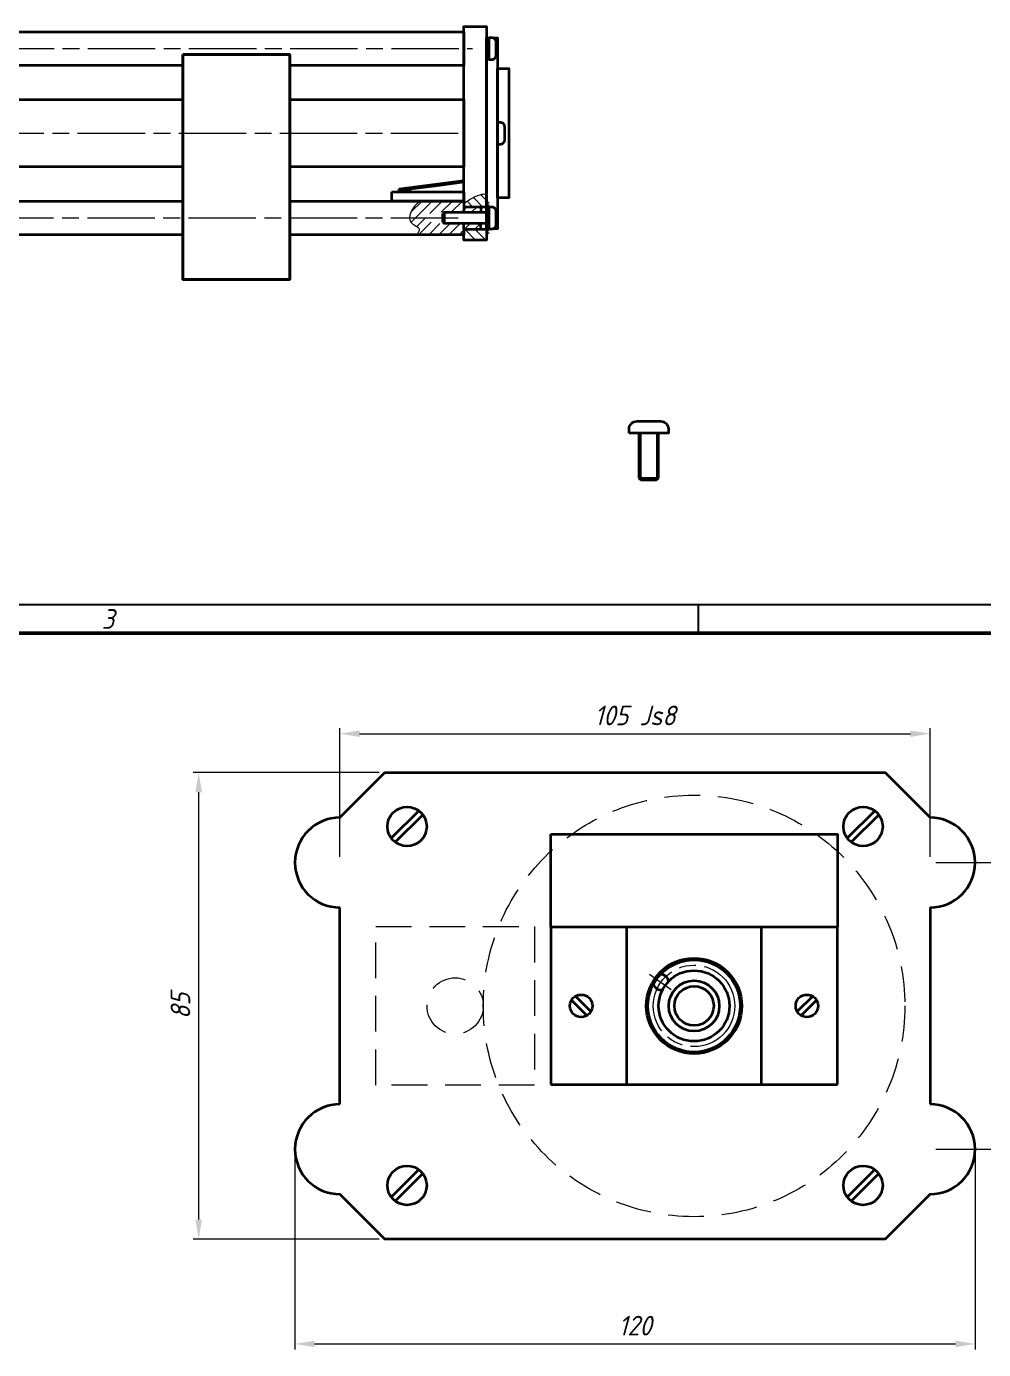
# Model space of a CAD drawing. Header units: millimetres. Extents: x -196 to 2000, y -99 to 952.
# Drawn here: x 301.5 to 471.8, y 461.5 to 696.9 of the extents above; entities that cross this region are included whole.
import ezdxf
from ezdxf.enums import TextEntityAlignment as Align

# ---------------------------------------------------------------- set-up
doc = ezdxf.new("R2010")
doc.units = ezdxf.units.MM
for name, pattern in [('AM_ISO08W050', [18, 12, -1.5, 3, -1.5]), ('AM_ISO08W050x2', [9, 6, -0.75, 1.5, -0.75]), ('HIDDEN', [9.525, 6.35, -3.175])]:
    doc.linetypes.add(name, pattern=pattern)
for name, color, linetype, lineweight in [('AM_4', 3, 'Continuous', 15), ('AM_5', 3, 'Continuous', 15), ('AM_7', 4, 'AM_ISO08W050', 15), ('AM_8', 1, 'Continuous', 15), ('AM_BOR', 7, 'Continuous', 35), ('окружности', 100, 'HIDDEN', 15), ('основные', 7, 'Continuous', 35), ('тонкие', 2, 'Continuous', 15)]:
    doc.layers.add(name, color=color, linetype=linetype, lineweight=lineweight)
doc.styles.add('ACGOSTTS', font='geniso.shx', dxfattribs={"oblique": 15})
doc.styles.get("Standard").update_dxf_attribs({"font": 'geniso.shx', "oblique": 15})
doc.dimstyles.new('AM_GOST$0', dxfattribs={"dimtxt": 3.5, "dimasz": 3.5, "dimexe": 1, "dimexo": 1, "dimgap": 1.5, "dimtad": 1, "dimtoh": 1, "dimtxsty": 'Standard', "dimcen": 0, "dimclrd": 256, "dimclre": 256, "dimclrt": 2, "dimadec": 0, "dimazin": 2, "dimtp": 0.1, "dimtm": 0.1, "dimtfac": 0.71, "dimtmove": 0, "dimatfit": 3, "dimfxl": 1, "dimtolj": 1, "dimlwd": -1, "dimlwe": -1, "dimarcsym": 1})
pattern_1 = [(45, (-154.8573, 302.5446), (-0.8980256, 0.8980256), [])]

# ---------------------------------------------------------------- blocks, each defined once
blk = doc.blocks.new('GOST_A1_LANDSCAPE')
at = {"layer": 'AM_BOR', "color": 1, "lineweight": 25}
for p, q in [((841, 594), (0, 594)), ((421, 594), (421, 589))]:
    blk.add_line(p, q, dxfattribs=at)
at = {"layer": 'AM_BOR', "color": 7, "lineweight": 50}
blk.add_line((836, 589), (20, 589), dxfattribs=at)
at = {"layer": 'AM_BOR', "color": 1, "lineweight": 25, "style": 'ACGOSTTS', "oblique": 15}
blk.add_text('3', height=3.5, dxfattribs=at).set_placement((316, 591.5), align=Align.MIDDLE_CENTER)
blk = doc.blocks.new('*D28')
at = {"layer": 'AM_5', "linetype": 'ByBlock', "transparency": 16777216}
for p, q in [((349.27, 496.16), (349.27, 461.53)), ((470.27, 496.16), (470.27, 461.53)), ((352.77, 462.53), (466.77, 462.53))]:
    blk.add_line(p, q, dxfattribs=at)
at = {"layer": 'AM_5', "transparency": 16777216}
for points in [[(352.77, 463.11), (352.77, 461.95), (349.27, 462.53)], [(466.77, 463.11), (466.77, 461.95), (470.27, 462.53)]]:
    blk.add_solid(points, dxfattribs=at)
at = {"layer": 'Defpoints', "color": 0, "transparency": 16777216}
for p in [(349.27, 497.16), (470.27, 497.16), (470.27, 462.53)]:
    blk.add_point(p, dxfattribs=at)
at = {"layer": 'AM_5', "color": 2, "transparency": 16777216, "insert": (409.77, 465.78), "char_height": 3.5, "attachment_point": 5}
blk.add_mtext('\\A1;120', dxfattribs=at)
blk = doc.blocks.new('*D29')
at = {"layer": 'AM_5', "linetype": 'ByBlock', "transparency": 16777216}
for p, q in [((364.27, 564.16), (331.14, 564.16)), ((332.14, 484.66), (332.14, 560.66)), ((364.27, 481.16), (331.14, 481.16))]:
    blk.add_line(p, q, dxfattribs=at)
at = {"layer": 'AM_5', "transparency": 16777216}
for points in [[(331.56, 560.66), (332.72, 560.66), (332.14, 564.16)], [(331.56, 484.66), (332.72, 484.66), (332.14, 481.16)]]:
    blk.add_solid(points, dxfattribs=at)
at = {"layer": 'Defpoints', "color": 0, "transparency": 16777216}
for p in [(332.14, 564.16), (365.27, 564.16), (365.27, 481.16)]:
    blk.add_point(p, dxfattribs=at)
at = {"layer": 'AM_5', "color": 2, "transparency": 16777216, "insert": (328.89, 522.66), "char_height": 3.5, "attachment_point": 5, "rotation": 90}
blk.add_mtext('\\A1;85', dxfattribs=at)
blk = doc.blocks.new('*D36')
at = {"layer": 'AM_5', "linetype": 'ByBlock', "transparency": 16777216}
for p, q in [((357.27, 549.16), (357.27, 572.09)), ((462.27, 549.16), (462.27, 572.09)), ((360.77, 571.09), (458.77, 571.09))]:
    blk.add_line(p, q, dxfattribs=at)
at = {"layer": 'AM_5', "transparency": 16777216}
for points in [[(360.77, 571.67), (360.77, 570.51), (357.27, 571.09)], [(458.77, 571.67), (458.77, 570.51), (462.27, 571.09)]]:
    blk.add_solid(points, dxfattribs=at)
at = {"layer": 'Defpoints', "color": 0, "transparency": 16777216}
for p in [(462.27, 571.09), (357.27, 548.16), (462.27, 548.16)]:
    blk.add_point(p, dxfattribs=at)
at = {"layer": 'AM_5', "color": 2, "transparency": 16777216, "insert": (409.77, 574.34), "char_height": 3.5, "attachment_point": 5}
blk.add_mtext('\\A1;105 Js8', dxfattribs=at)
blk = doc.blocks.new('*D37')
at = {"layer": 'AM_5', "linetype": 'ByBlock', "transparency": 16777216}
for p, q in [((463.27, 548.16), (484.52, 548.16)), ((483.52, 544.66), (483.52, 500.66)), ((463.27, 497.16), (484.52, 497.16))]:
    blk.add_line(p, q, dxfattribs=at)
at = {"layer": 'AM_5', "transparency": 16777216}
for points in [[(482.93, 544.66), (484.1, 544.66), (483.52, 548.16)], [(482.93, 500.66), (484.1, 500.66), (483.52, 497.16)]]:
    blk.add_solid(points, dxfattribs=at)
at = {"layer": 'Defpoints', "color": 0, "transparency": 16777216}
for p in [(462.27, 548.16), (462.27, 497.16), (483.52, 497.16)]:
    blk.add_point(p, dxfattribs=at)
at = {"layer": 'AM_5', "color": 2, "transparency": 16777216, "insert": (480.27, 522.66), "char_height": 3.5, "attachment_point": 5, "rotation": 90}
blk.add_mtext('\\A1;50 Js8', dxfattribs=at)

msp = doc.modelspace()

# ---------------------------------------------------------------- hatches: boundary and pattern name
at = {"layer": 'AM_8'}
h = msp.add_hatch(dxfattribs=at)
h.set_pattern_fill('ANSI31', color=256, scale=0.4, angle=90, style=0)
h.set_pattern_definition([(135, (-154.8573, 302.5446), (-0.8980256, -0.8980256), [])])
edge = h.paths.add_edge_path()
edge.add_spline(control_points=[(383.334, 667.152), (382.59, 667.145), (381.141, 666.664), (379.933, 665.854), (379.334, 665.452)], knot_values=[0, 0, 0, 0, 2.2074933, 4.3760865, 4.3760865, 4.3760865, 4.3760865], degree=3, periodic=0)
edge.add_line((379.334, 665.452), (379.334, 664.853))
edge.add_line((379.334, 664.853), (382.334, 664.853))
edge.add_line((382.334, 664.853), (383.334, 664.853))
edge.add_line((383.334, 664.853), (383.334, 667.152))
edge = h.paths.add_edge_path()
edge.add_line((383.334, 660.853), (382.334, 660.853))
edge.add_line((382.334, 660.853), (379.334, 660.853))
edge.add_line((379.334, 660.853), (379.334, 659.853))
edge.add_line((379.334, 659.853), (379.334, 659.287))
edge.add_spline(control_points=[(379.334, 659.287), (379.498, 659.162), (379.661, 659.037), (379.825, 658.913)], knot_values=[23.3816667, 23.3816667, 23.3816667, 23.3816667, 23.8301962, 23.8301962, 23.8301962, 23.8301962], degree=3, periodic=0)
edge.add_line((379.825, 658.913), (383.334, 658.913))
edge.add_line((383.334, 658.913), (383.334, 660.853))
h = msp.add_hatch(dxfattribs=at)
h.set_pattern_fill('ANSI31', color=256, scale=0.4, style=0)
h.set_pattern_definition(pattern_1)
edge = h.paths.add_edge_path()
edge.add_line((373.934, 663.636), (374.334, 663.853))
edge.add_line((374.334, 663.853), (379.334, 663.853))
edge.add_line((379.334, 663.853), (379.334, 664.853))
edge.add_line((379.334, 664.853), (379.334, 665.853))
edge.add_line((379.334, 665.853), (371.446, 665.853))
edge.add_spline(control_points=[(371.446, 665.853), (370.834, 665.253), (370.011, 664.448), (369.663, 663.163), (369.656, 662.853)], knot_values=[0, 0, 0, 0, 2.5956248, 3.4873404, 3.4873404, 3.4873404, 3.4873404], degree=3, periodic=0)
edge.add_line((369.656, 662.853), (372.282, 662.853))
edge.add_line((372.282, 662.853), (372.734, 663.636))
edge.add_line((372.734, 663.636), (373.934, 663.636))
edge = h.paths.add_edge_path()
edge.add_line((379.334, 659.853), (379.334, 660.853))
edge.add_line((379.334, 660.853), (379.334, 661.853))
edge.add_line((379.334, 661.853), (374.334, 661.853))
edge.add_line((374.334, 661.853), (373.934, 662.069))
edge.add_line((373.934, 662.069), (372.734, 662.069))
edge.add_line((372.734, 662.069), (372.282, 662.853))
edge.add_line((372.282, 662.853), (369.656, 662.853))
edge.add_spline(control_points=[(369.656, 662.853), (369.649, 662.572), (369.853, 661.666), (371.809, 661.231), (371.205, 660.213), (370.991, 659.853)], knot_values=[3.4873404, 3.4873404, 3.4873404, 3.4873404, 4.2931573, 6.2339089, 7.297854, 7.297854, 7.297854, 7.297854], degree=3, periodic=0)
edge.add_line((370.991, 659.853), (379.334, 659.853))
h = msp.add_hatch(dxfattribs=at)
h.set_pattern_fill('ANSI31', color=256, scale=0.4)
h.set_pattern_definition(pattern_1)
h.paths.add_polyline_path([(379.334, 663.853), (382.334, 663.853), (382.334, 664.853), (379.334, 664.853)])
h.paths.add_polyline_path([(382.334, 660.853), (382.334, 661.853), (379.334, 661.853), (379.334, 660.853)])
h = msp.add_hatch(dxfattribs=at)
h.set_pattern_fill('ANSI31', color=256, scale=0.1, style=0)
h.set_pattern_definition([(45, (-154.8573, 302.54457), (-0.2245064, 0.2245064), [])])
h.paths.add_polyline_path([(383.834, 665.853), (383.334, 665.853), (383.334, 663.853), (383.834, 663.853)])
h.paths.add_polyline_path([(383.834, 661.853), (383.334, 661.853), (383.334, 659.853), (383.834, 659.853)])

# ---------------------------------------------------------------- linework, layer by layer
at = {"layer": 'AM_4'}
for p, q in [((410.832, 624.577), (410.832, 616.272)), ((413.596, 624.577), (413.596, 616.272))]:
    msp.add_line(p, q, dxfattribs=at)
at = {"layer": 'AM_7'}
for p, q in [((276.418, 692.972), (380.841, 692.972)), ((238.605, 677.913), (352.334, 677.913)), ((348.334, 677.913), (379.334, 677.913)), ((276.334, 662.853), (348.334, 662.853)), ((348.334, 662.853), (379.334, 662.853))]:
    msp.add_line(p, q, dxfattribs=at)
at = {"layer": 'AM_7', "linetype": 'AM_ISO08W050x2'}
msp.add_line((412.361, 528.324), (416.226, 525.563), dxfattribs=at)
at = {"layer": 'AM_7'}
msp.add_circle((420.275, 522.663), 7.25, dxfattribs=at)
at = {"layer": 'окружности'}
msp.add_lwpolyline([(363.675, 536.763), (391.875, 536.763), (391.875, 508.563), (363.675, 508.563)], close=True, dxfattribs=at)
for centre, radius in [((420.275, 522.663), 37.5), ((377.775, 522.663), 5)]:
    msp.add_circle(centre, radius, dxfattribs=at)
at = {"layer": 'основные'}
for p, q in [((348.334, 691.913), (329.334, 691.913)), ((329.334, 691.913), (329.334, 682.114)), ((348.334, 651.913), (348.334, 691.913)), ((329.334, 683.913), (329.334, 651.913)), ((367.855, 668.028), (379.334, 669.518)), ((367.785, 668.022), (367.855, 668.028)), ((367.785, 667.478), (367.785, 668.022)), ((369.187, 667.667), (369.187, 667.478)), ((369.187, 667.478), (369.787, 667.478)), ((369.787, 667.478), (369.787, 667.667)), ((375.834, 663.853), (375.608, 663.636)), ((375.834, 661.853), (375.834, 663.853)), ((375.834, 663.853), (383.834, 663.853)), ((375.834, 663.853), (375.834, 663.636)), ((379.334, 664.853), (382.334, 664.853)), ((379.334, 664.853), (379.334, 663.853)), ((382.334, 664.853), (382.334, 663.853)), ((382.334, 664.853), (383.334, 664.853)), ((383.306, 663.853), (383.834, 663.853)), ((375.608, 662.069), (375.608, 663.636)), ((375.608, 662.069), (375.834, 661.853)), ((375.834, 663.636), (375.834, 662.069)), ((375.834, 662.069), (375.834, 661.853)), ((383.834, 661.853), (375.834, 661.853)), ((379.334, 660.853), (379.334, 661.853)), ((382.334, 660.853), (382.334, 661.853)), ((383.306, 661.853), (383.834, 661.853)), ((379.334, 660.853), (382.334, 660.853)), ((382.334, 660.853), (383.334, 660.853)), ((329.334, 651.913), (348.334, 651.913)), ((410.464, 624.577), (410.464, 616.577)), ((413.964, 616.577), (413.964, 624.577)), ((410.464, 616.577), (413.964, 616.577)), ((410.464, 616.577), (410.832, 616.272)), ((410.832, 616.272), (413.596, 616.272)), ((413.596, 616.272), (413.964, 616.577)), ((371.314, 557.386), (366.403, 552.499)), ((367.109, 551.79), (372.019, 556.678)), ((452.44, 557.386), (447.53, 552.499)), ((448.235, 551.79), (453.146, 556.678)), ((394.775, 536.663), (394.775, 508.663)), ((445.775, 536.663), (394.775, 536.663)), ((408.275, 536.663), (408.275, 508.663)), ((432.275, 508.663), (432.275, 536.663)), ((445.775, 508.663), (445.775, 536.663)), ((401.206, 520.943), (398.461, 523.675)), ((399.166, 524.384), (401.911, 521.652)), ((441.383, 524.384), (438.638, 521.652)), ((439.344, 520.943), (442.088, 523.675)), ((394.775, 508.663), (445.775, 508.663)), ((371.314, 493.537), (366.403, 488.649)), ((367.109, 487.94), (372.019, 492.828)), ((452.44, 493.537), (447.53, 488.649)), ((448.235, 487.94), (453.146, 492.828))]:
    msp.add_line(p, q, dxfattribs=at)
for points in [[(379.334, 665.452), (379.334, 696.913), (383.334, 696.913), (383.334, 658.913), (379.334, 658.913), (379.334, 660.407)], [(329.334, 689.972), (279.334, 689.972), (279.334, 695.972), (379.334, 695.972), (379.334, 689.972), (348.334, 689.972)], [(383.334, 660.913), (383.334, 694.913)], [(384.538, 694.913), (385.334, 694.913), (385.334, 660.913), (384.538, 660.913)], [(279.334, 683.913), (329.334, 683.913)], [(348.334, 683.913), (379.334, 683.913), (379.334, 671.913), (348.334, 671.913)], [(329.334, 671.913), (279.334, 671.913)], [(367.936, 667.478), (367.936, 667.768), (375.131, 668.702), (379.334, 669.248)], [(329.334, 659.853), (279.334, 659.853), (279.334, 665.853), (329.334, 665.853)], [(348.334, 665.853), (379.334, 665.853), (379.334, 664.853)], [(379.334, 660.853), (379.334, 659.853), (348.334, 659.853)], [(357.275, 556.163), (365.275, 564.163), (454.275, 564.163), (462.275, 556.163)], [(357.275, 505.163), (357.275, 540.163)], [(462.275, 540.163), (462.275, 505.163)], [(462.275, 489.163), (462.275, 489.163), (454.275, 481.163), (365.275, 481.163), (357.275, 489.163)]]:
    msp.add_lwpolyline(points, dxfattribs=at)
for points in [[(385.034, 692.472), (385.034, 691.772, -0.4142136), (384.234, 690.972), (383.834, 690.972), (383.834, 694.972), (384.234, 694.972, -0.4142136), (385.034, 694.172), (385.034, 692.472)], [(386.534, 677.413), (386.534, 676.713, -0.4142136), (385.734, 675.913), (385.334, 675.913), (385.334, 679.913), (385.734, 679.913, -0.4142136), (386.534, 679.113), (386.534, 677.413)], [(385.034, 662.353), (385.034, 661.653, -0.4142136), (384.234, 660.853), (383.834, 660.853), (383.834, 664.853), (384.234, 664.853, -0.4142136), (385.034, 664.053), (385.034, 662.353)]]:
    msp.add_lwpolyline(points, format="xyb", dxfattribs=at)
for points in [[(329.334, 691.913), (348.334, 691.913), (348.334, 651.913), (329.334, 651.913)], [(385.334, 689.413), (387.334, 689.413), (387.334, 666.413), (385.334, 666.413)], [(366.534, 667.478), (379.334, 667.478), (379.334, 665.853), (366.534, 665.853)], [(394.775, 553.215), (445.775, 553.215), (445.775, 536.663), (394.775, 536.663)]]:
    msp.add_lwpolyline(points, close=True, dxfattribs=at)
msp.add_lwpolyline([(408.714, 624.577), (408.714, 625.277, -0.4142136), (410.114, 626.677), (414.314, 626.677, -0.4142136), (415.714, 625.277), (415.714, 624.577)], format="xyb", close=True, dxfattribs=at)
for centre, radius in [((369.211, 554.588), 3.5), ((450.338, 554.588), 3.5), ((420.275, 522.663), 8.5), ((420.275, 522.663), 8.2), ((420.275, 522.663), 6.3), ((420.275, 522.663), 4.5), ((420.275, 522.663), 3.5), ((400.186, 522.663), 2), ((440.363, 522.663), 2), ((369.211, 490.738), 3.5), ((450.338, 490.738), 3.5)]:
    msp.add_circle(centre, radius, dxfattribs=at)
for centre, radius, start, end in [((369.487, 667.667), 0.3, 360, 180), ((357.275, 548.163), 8, 90, 270), ((462.275, 548.163), 8, 270, 90), ((414.379, 526.883), 1.375, 6.64043, 94.30432), ((414.379, 526.883), 1.375, 194.51951, 282.1834), ((357.275, 497.163), 8, 90, 270), ((462.275, 497.163), 8, 270, 90)]:
    msp.add_arc(centre, radius, start, end, dxfattribs=at)
at = {"layer": 'тонкие'}
msp.add_open_spline([(379.334, 665.452), (379.933, 665.854), (381.141, 666.664), (382.59, 667.145), (383.334, 667.152)], degree=3, knots=[0, 0, 0, 0, 2.1685932, 4.3760865, 4.3760865, 4.3760865, 4.3760865], dxfattribs=at)
msp.add_spline([(371.446, 665.853), (369.872, 663.789), (369.872, 662.091), (371.363, 660.849), (370.991, 659.853)], degree=3, dxfattribs=at)
msp.add_open_spline([(379.825, 658.913), (379.661, 659.037), (379.498, 659.162), (379.334, 659.287)], degree=3, dxfattribs=at)

# ---------------------------------------------------------------- block references
at = {"layer": 'основные', "lineweight": 0}
msp.add_blockref('GOST_A1_LANDSCAPE', (0, 0), dxfattribs=at)

# ---------------------------------------------------------------- dimensions: what is measured, and where the dimension line sits
at = {"layer": 'AM_5'}
dim = msp.add_linear_dim(base=(462.275, 571.089), p1=(357.275, 548.163), p2=(462.275, 548.163), text='<> Js8', dimstyle='AM_GOST$0', override={"dimpost": '', "dimtp": 0.1, "dimtm": 0.1, "dimtdec": 3, "dimtzin": 8}, dxfattribs=at)
dim.commit()
dim.dimension.update_dxf_attribs({"geometry": '*D36', "text_midpoint": (409.775, 574.339)})
for base, p1, p2, angle, text, override, picture, middle in [((332.139, 564.163), (365.275, 481.163), (365.275, 564.163), 90, '85', {"dimpost": ''}, '*D29', (328.889, 522.663)), ((470.275, 462.53), (349.275, 497.163), (470.275, 497.163), 0, '120', {"dimpost": '', "dimtp": 0.1, "dimtm": 0.1, "dimtdec": 3, "dimtzin": 8}, '*D28', (409.775, 465.78))]:
    dim = msp.add_linear_dim(base=base, p1=p1, p2=p2, angle=angle, text=text, dimstyle='AM_GOST$0', override=override, dxfattribs=at)
    dim.commit()
    dim.dimension.update_dxf_attribs({"geometry": picture, "text_midpoint": middle})
dim = msp.add_linear_dim(base=(483.515, 497.163), p1=(462.275, 548.163), p2=(462.275, 497.163), angle=90, text='50 Js8', dimstyle='AM_GOST$0', dxfattribs=at)
dim.commit()
dim.dimension.update_dxf_attribs({"geometry": '*D37', "text_midpoint": (483.515, 522.663), "dimtype": 160})

doc.saveas('drawing.dxf')
